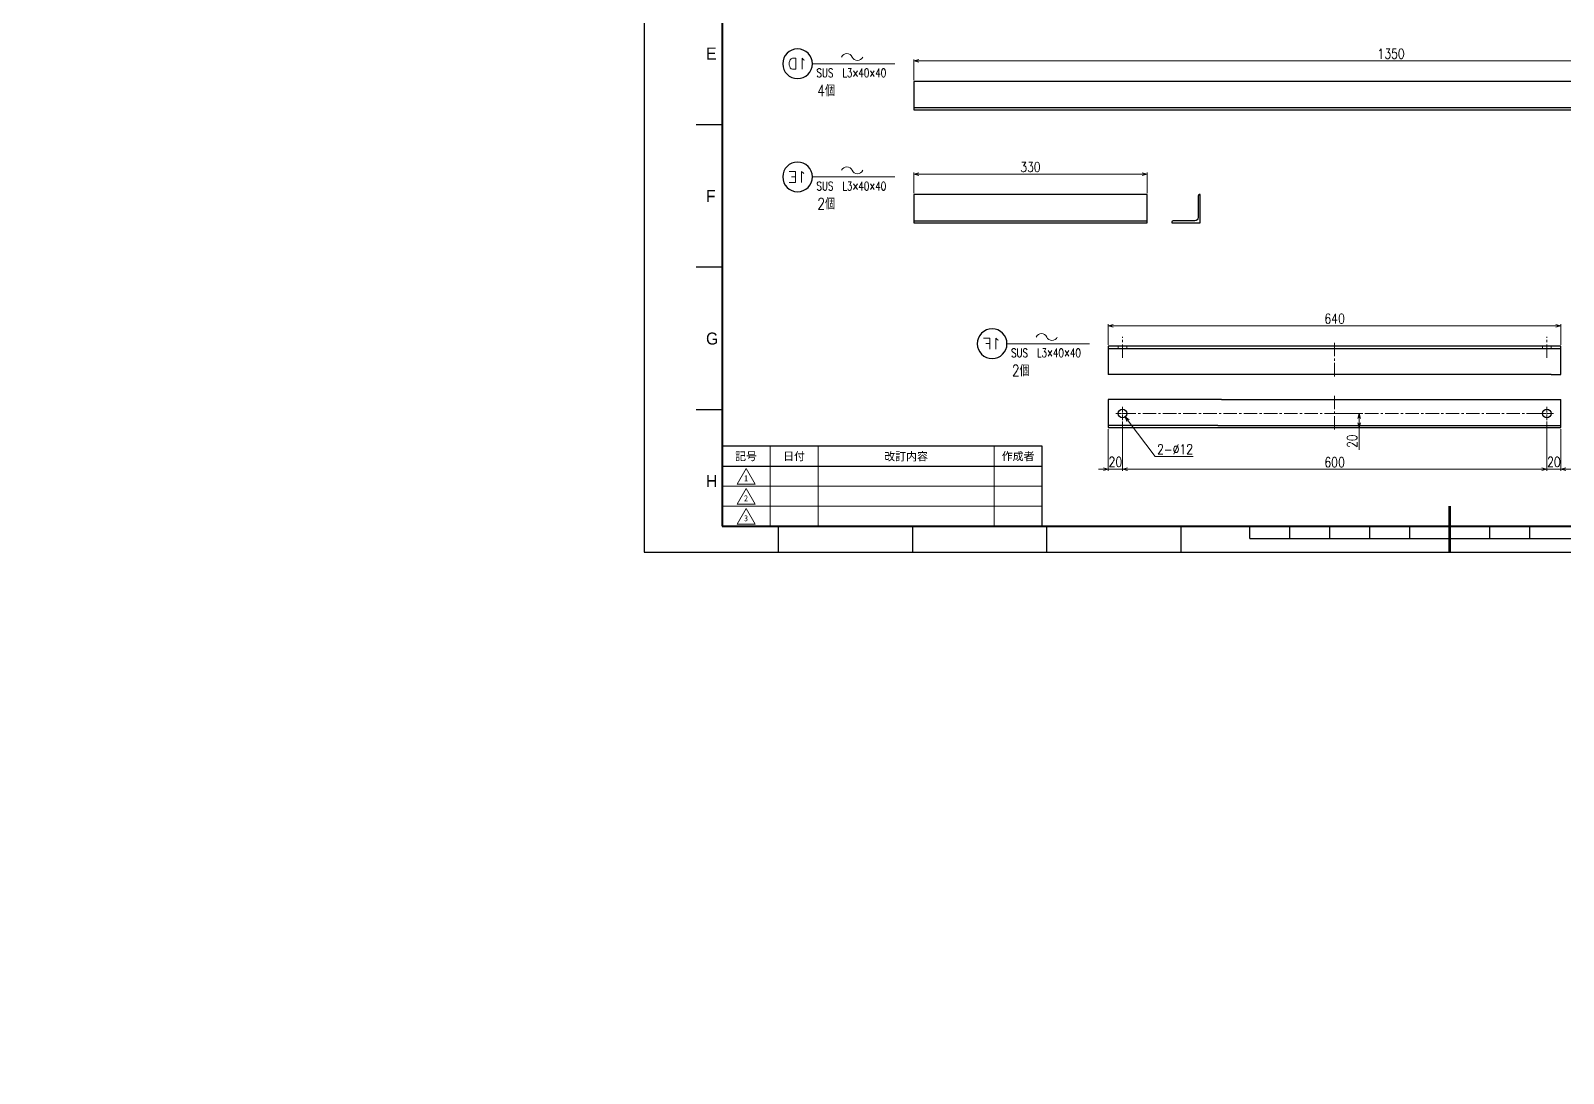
# Model space of a CAD drawing. Header units: millimetres. Extents: x 0 to 10987, y 0 to 7892.
# Drawn here: x 3256 to 5423, y 0 to 1473 of the extents above; entities that cross this region are included whole.
import ezdxf
from ezdxf import colors
from ezdxf.entities.mleader import LeaderData, LeaderLine
from ezdxf.enums import TextEntityAlignment as Align
from ezdxf.math import Vec2, Vec3

# ---------------------------------------------------------------- set-up
doc = ezdxf.new("R2010")
doc.units = ezdxf.units.MM
doc.linetypes.add('CENTER2', pattern=[28.575, 19.05, -3.175, 3.175, -3.175])
doc.linetypes.add('HIDDEN2', pattern=[4.7625, 3.175, -1.5875])
for name, color, linetype, lineweight in [('01_外形線', 7, 'Continuous', 25), ('03_かくれ線', 6, 'HIDDEN2', 13), ('04_中心線', 1, 'CENTER2', 9), ('06_文字', 7, 'Continuous', 13), ('07_寸法線', 3, 'Continuous', 9), ('99_図枠', 7, 'Continuous', 40)]:
    doc.layers.add(name, color=color, linetype=linetype, lineweight=lineweight)
doc.styles.add('KSS_TXT', font='txt.shx', dxfattribs={"bigfont": 'extfont2.shx'})
doc.styles.add('MS_G', font='MS Gothic.ttf')
doc.styles.get("Standard").update_dxf_attribs({"font": 'arial.ttf'})
doc.styles.add('寸法用', font='simplex.shx', dxfattribs={"width": 0.8, "bigfont": '@extfont2.shx'})
doc.styles.add('表題用', font='MS PGothic.ttf')
doc.dimstyles.new('機械製図用', dxfattribs={"dimtxt": 3.5, "dimasz": 3.5, "dimexe": 2, "dimexo": 0, "dimgap": 1.2, "dimtad": 1, "dimdsep": 46, "dimtxsty": '寸法用', "dimblk": 'OPEN30', "dimcen": 0, "dimclrd": 256, "dimclre": 256, "dimclrt": 7, "dimazin": 2, "dimtm": 1e-09, "dimtfac": 0.75, "dimtmove": 0, "dimatfit": 3, "dimldrblk": 'OPEN30', "dimfxl": 1, "dimlwd": -1, "dimlwe": -1, "dimarcsym": 0})
doc.dimstyles.new('機械製図用$3', dxfattribs={"dimtxt": 3.5, "dimasz": 3.5, "dimexe": 2, "dimexo": 0, "dimgap": 1.2, "dimtad": 1, "dimtih": 1, "dimtoh": 1, "dimdsep": 46, "dimtxsty": '寸法用', "dimblk": 'OPEN30', "dimcen": 0, "dimsd1": 1, "dimclrd": 256, "dimclre": 256, "dimclrt": 7, "dimazin": 2, "dimtm": 1e-09, "dimtfac": 0.75, "dimtofl": 0, "dimtmove": 0, "dimatfit": 3, "dimldrblk": 'OPEN30', "dimfxl": 1, "dimlwd": -1, "dimlwe": -1, "dimarcsym": 0})

# ---------------------------------------------------------------- blocks, each defined once
blk = doc.blocks.new('_TagCircle')
at = {"color": 0, "linetype": 'ByBlock', "lineweight": -2, "transparency": 16777216}
blk.add_circle((0, 0), 4, dxfattribs=at)
at = {"color": 0, "transparency": 16777216, "style": '寸法用'}
blk.add_attdef('タグ番号', text='', height=3, dxfattribs=at).set_placement((0, -1.5), align=Align.CENTER)
blk = doc.blocks.new('_None')
blk = doc.blocks.new('_Open30')
at = {"color": 0, "linetype": 'ByBlock', "lineweight": -2}
for p, q in [((-1, 0.27), (0, 0)), ((0, 0), (-1, -0.27)), ((0, 0), (-1, 0))]:
    blk.add_line(p, q, dxfattribs=at)
blk = doc.blocks.new('*D305')
at = {"layer": '07_寸法線', "transparency": 16777216}
for p, q in [((4504.5, 1403.7), (4504.5, 1432.8)), ((4511.5, 1430.8), (5847.5, 1430.8)), ((5854.5, 1403.7), (5854.5, 1432.8))]:
    blk.add_line(p, q, dxfattribs=at)
at = {"layer": 'Defpoints', "color": 0, "transparency": 16777216}
for p in [(5854.5, 1430.8), (4504.5, 1401.7), (5854.5, 1401.7)]:
    blk.add_point(p, dxfattribs=at)
at = {"layer": '07_寸法線', "transparency": 16777216, "xscale": 7, "yscale": 7, "zscale": 7, "rotation": 180}
blk.add_blockref('_Open30', (4504.5, 1430.8), dxfattribs=at)
at = {"layer": '07_寸法線', "transparency": 16777216, "xscale": 7, "yscale": 7, "zscale": 7}
blk.add_blockref('_Open30', (5854.5, 1430.8), dxfattribs=at)
at = {"layer": '07_寸法線', "color": 7, "transparency": 16777216, "insert": (5179.5, 1440.8), "char_height": 14, "attachment_point": 5, "style": '寸法用'}
blk.add_mtext('1350', dxfattribs=at)
blk = doc.blocks.new('*D306')
at = {"layer": '07_寸法線', "transparency": 16777216}
for p, q in [((4504.5, 1243.7), (4504.5, 1272.8)), ((4511.5, 1270.8), (4827.5, 1270.8)), ((4834.5, 1243.7), (4834.5, 1272.8))]:
    blk.add_line(p, q, dxfattribs=at)
at = {"layer": 'Defpoints', "color": 0, "transparency": 16777216}
for p in [(4834.5, 1270.8), (4504.5, 1241.7), (4834.5, 1241.7)]:
    blk.add_point(p, dxfattribs=at)
at = {"layer": '07_寸法線', "transparency": 16777216, "xscale": 7, "yscale": 7, "zscale": 7, "rotation": 180}
blk.add_blockref('_Open30', (4504.5, 1270.8), dxfattribs=at)
at = {"layer": '07_寸法線', "transparency": 16777216, "xscale": 7, "yscale": 7, "zscale": 7}
blk.add_blockref('_Open30', (4834.5, 1270.8), dxfattribs=at)
at = {"layer": '07_寸法線', "color": 7, "transparency": 16777216, "insert": (4669.5, 1280.8), "char_height": 14, "attachment_point": 5, "style": '寸法用'}
blk.add_mtext('330', dxfattribs=at)
blk = doc.blocks.new('*U307')
at = {"layer": '04_中心線', "color": 0, "linetype": 'CENTER2', "transparency": 16777216}
for p, q in [((-9.5, 0), (-1.2, 0)), ((0, 1.2), (0, 9.5)), ((1.2, 0), (9.5, 0)), ((0, -9.5), (0, -1.2))]:
    blk.add_line(p, q, dxfattribs=at)
at = {"layer": '04_中心線', "color": 0, "linetype": 'Continuous', "transparency": 16777216}
for p, q in [((-0.6, 0), (0.6, 0)), ((0, -0.6), (0, 0.6))]:
    blk.add_line(p, q, dxfattribs=at)
blk = doc.blocks.new('*U308')
at = {"layer": '04_中心線', "color": 0, "linetype": 'CENTER2', "transparency": 16777216}
for p, q in [((-9.5, 0), (-1.2, 0)), ((0, 1.2), (0, 9.5)), ((1.2, 0), (9.5, 0)), ((0, -9.5), (0, -1.2))]:
    blk.add_line(p, q, dxfattribs=at)
at = {"layer": '04_中心線', "color": 0, "linetype": 'Continuous', "transparency": 16777216}
for p, q in [((-0.6, 0), (0.6, 0)), ((0, -0.6), (0, 0.6))]:
    blk.add_line(p, q, dxfattribs=at)
blk = doc.blocks.new('*D314')
at = {"layer": '07_寸法線', "transparency": 16777216}
for p, q in [((4779.6, 1029.4), (4779.6, 1058.5)), ((4786.6, 1056.5), (5412.6, 1056.5)), ((5419.6, 1029.4), (5419.6, 1058.5))]:
    blk.add_line(p, q, dxfattribs=at)
at = {"layer": 'Defpoints', "color": 0, "transparency": 16777216}
for p in [(5419.6, 1056.5), (4779.6, 1027.4), (5419.6, 1027.4)]:
    blk.add_point(p, dxfattribs=at)
at = {"layer": '07_寸法線', "transparency": 16777216, "xscale": 7, "yscale": 7, "zscale": 7, "rotation": 180}
blk.add_blockref('_Open30', (4779.6, 1056.5), dxfattribs=at)
at = {"layer": '07_寸法線', "transparency": 16777216, "xscale": 7, "yscale": 7, "zscale": 7}
blk.add_blockref('_Open30', (5419.6, 1056.5), dxfattribs=at)
at = {"layer": '07_寸法線', "color": 7, "transparency": 16777216, "insert": (5099.6, 1066.5), "char_height": 14, "attachment_point": 5, "style": '寸法用'}
blk.add_mtext('640', dxfattribs=at)
blk = doc.blocks.new('*D309')
at = {"layer": '07_寸法線', "transparency": 16777216}
for p, q in [((4845.7, 871.8), (4807.5, 922.1)), ((4899.4, 871.8), (4845.7, 871.8))]:
    blk.add_line(p, q, dxfattribs=at)
at = {"layer": 'Defpoints', "color": 0, "transparency": 16777216}
for p in [(4796, 937.2), (4803.3, 927.7)]:
    blk.add_point(p, dxfattribs=at)
at = {"layer": '07_寸法線', "transparency": 16777216, "xscale": 7, "yscale": 7, "zscale": 7, "rotation": 127.2367136538094}
blk.add_blockref('_Open30', (4803.3, 927.7), dxfattribs=at)
at = {"layer": '07_寸法線', "color": 7, "transparency": 16777216, "insert": (4874, 881.8), "char_height": 14, "attachment_point": 5, "style": '寸法用'}
blk.add_mtext('2-∅12', dxfattribs=at)
blk = doc.blocks.new('*D310')
at = {"layer": '07_寸法線', "transparency": 16777216}
for p, q in [((4799.6, 920.9), (4799.6, 851.6)), ((5399.6, 920.9), (5399.6, 851.6)), ((4806.6, 853.6), (5392.6, 853.6))]:
    blk.add_line(p, q, dxfattribs=at)
at = {"layer": 'Defpoints', "color": 0, "transparency": 16777216}
for p in [(4799.6, 922.9), (5399.6, 922.9), (5399.6, 853.6)]:
    blk.add_point(p, dxfattribs=at)
at = {"layer": '07_寸法線', "transparency": 16777216, "xscale": 7, "yscale": 7, "zscale": 7, "rotation": 180}
blk.add_blockref('_Open30', (4799.6, 853.6), dxfattribs=at)
at = {"layer": '07_寸法線', "transparency": 16777216, "xscale": 7, "yscale": 7, "zscale": 7}
blk.add_blockref('_Open30', (5399.6, 853.6), dxfattribs=at)
at = {"layer": '07_寸法線', "color": 7, "transparency": 16777216, "insert": (5099.6, 863.6), "char_height": 14, "attachment_point": 5, "style": '寸法用'}
blk.add_mtext('600', dxfattribs=at)
blk = doc.blocks.new('*D311')
at = {"layer": '07_寸法線', "transparency": 16777216}
for p, q in [((4779.6, 910.4), (4779.6, 851.6)), ((4799.6, 920.9), (4799.6, 851.6)), ((4772.6, 853.6), (4765.6, 853.6)), ((4779.6, 853.6), (4799.6, 853.6)), ((4806.6, 853.6), (4813.6, 853.6))]:
    blk.add_line(p, q, dxfattribs=at)
at = {"layer": 'Defpoints', "color": 0, "transparency": 16777216}
for p in [(4779.6, 912.4), (4799.6, 922.9), (4799.6, 853.6)]:
    blk.add_point(p, dxfattribs=at)
at = {"layer": '07_寸法線', "transparency": 16777216, "xscale": 7, "yscale": 7, "zscale": 7}
blk.add_blockref('_Open30', (4779.6, 853.6), dxfattribs=at)
at = {"layer": '07_寸法線', "transparency": 16777216, "xscale": 7, "yscale": 7, "zscale": 7, "rotation": 180}
blk.add_blockref('_Open30', (4799.6, 853.6), dxfattribs=at)
at = {"layer": '07_寸法線', "color": 7, "transparency": 16777216, "insert": (4789.6, 864), "char_height": 14, "attachment_point": 5, "style": '寸法用'}
blk.add_mtext('20', dxfattribs=at)
blk = doc.blocks.new('*D312')
at = {"layer": '07_寸法線', "transparency": 16777216}
for p, q in [((5101.6, 932.4), (5136.4, 932.4)), ((5101.6, 912.4), (5136.4, 912.4)), ((5134.4, 925.4), (5134.4, 919.4)), ((5134.4, 912.4), (5134.4, 881.3))]:
    blk.add_line(p, q, dxfattribs=at)
at = {"layer": 'Defpoints', "color": 0, "transparency": 16777216}
for p in [(5099.6, 932.4), (5099.6, 912.4), (5134.4, 912.4)]:
    blk.add_point(p, dxfattribs=at)
at = {"layer": '07_寸法線', "transparency": 16777216, "xscale": 7, "yscale": 7, "zscale": 7}
for p, rotation in [((5134.4, 932.4), 90), ((5134.4, 912.4), 270)]:
    blk.add_blockref('_Open30', p, dxfattribs=dict(at, rotation=rotation))
at = {"layer": '07_寸法線', "color": 7, "transparency": 16777216, "insert": (5124.4, 893.4), "char_height": 14, "attachment_point": 5, "rotation": 90, "style": '寸法用'}
blk.add_mtext('20', dxfattribs=at)
blk = doc.blocks.new('*D313')
at = {"layer": '07_寸法線', "transparency": 16777216}
for p, q in [((5399.6, 920.9), (5399.6, 851.6)), ((5419.6, 910.4), (5419.6, 851.6)), ((5392.6, 853.6), (5385.6, 853.6)), ((5419.6, 853.6), (5399.6, 853.6)), ((5426.6, 853.6), (5433.6, 853.6))]:
    blk.add_line(p, q, dxfattribs=at)
at = {"layer": 'Defpoints', "color": 0, "transparency": 16777216}
for p in [(5399.6, 922.9), (5419.6, 912.4), (5399.6, 853.6)]:
    blk.add_point(p, dxfattribs=at)
at = {"layer": '07_寸法線', "transparency": 16777216, "xscale": 7, "yscale": 7, "zscale": 7}
blk.add_blockref('_Open30', (5399.6, 853.6), dxfattribs=at)
at = {"layer": '07_寸法線', "transparency": 16777216, "xscale": 7, "yscale": 7, "zscale": 7, "rotation": 180}
blk.add_blockref('_Open30', (5419.6, 853.6), dxfattribs=at)
at = {"layer": '07_寸法線', "color": 7, "transparency": 16777216, "insert": (5409.7, 864), "char_height": 14, "attachment_point": 5, "style": '寸法用'}
blk.add_mtext('20', dxfattribs=at)
blk = doc.blocks.new('p1ba05')
for centre, start, end in [((-2.95, 0.29), 24.2276, 155.5758), ((0, 1.62), 204.2276, 335.5758)]:
    blk.add_arc(centre, 1.62, start, end)

msp = doc.modelspace()

# ---------------------------------------------------------------- linework, layer by layer
at = {"layer": '01_外形線', "ltscale": 3}
for p, q in [((4504.509, 1364.718), (5854.509, 1364.718)), ((4805.648, 987.433), (4793.648, 987.433)), ((5405.648, 987.433), (5393.648, 987.433)), ((4939.648, 952.433), (5259.648, 952.433)), ((4934.648, 915.433), (5264.648, 915.433)), ((4934.648, 912.433), (5264.648, 912.433))]:
    msp.add_line(p, q, dxfattribs=at)
at = {"layer": '01_外形線'}
for p, q in [((4504.509, 1204.718), (4834.509, 1204.718)), ((5419.648, 1027.433), (4779.648, 1027.433)), ((4779.648, 1027.433), (4779.648, 987.433)), ((4779.648, 1024.433), (5419.648, 1024.433)), ((5419.648, 987.433), (5419.648, 1027.433)), ((4793.648, 987.433), (4779.648, 987.433)), ((5393.648, 987.433), (4805.648, 987.433)), ((5405.648, 987.433), (5419.648, 987.433)), ((4939.648, 952.433), (4779.648, 952.433)), ((4779.648, 952.433), (4779.648, 912.433)), ((5259.648, 952.433), (5419.648, 952.433)), ((5419.648, 912.433), (5419.648, 952.433)), ((4934.648, 915.433), (4779.648, 915.433)), ((4779.648, 912.433), (4934.648, 912.433)), ((5264.648, 915.433), (5419.648, 915.433)), ((5264.648, 912.433), (5419.648, 912.433))]:
    msp.add_line(p, q, dxfattribs=at)
msp.add_lwpolyline([(5664.509, 1401.718), (4504.509, 1401.718), (4504.509, 1361.718), (5664.509, 1361.718)], dxfattribs=at)
msp.add_lwpolyline([(4834.509, 1241.718), (4504.509, 1241.718), (4504.509, 1201.718), (4834.509, 1201.718)], close=True, dxfattribs=at)
msp.add_lwpolyline([(4909.509, 1241.718), (4908.509, 1241.718, 0.41421356), (4906.509, 1239.718), (4906.509, 1209.218, -0.41421356), (4902.009, 1204.718), (4871.509, 1204.718, 0.41421356), (4869.509, 1202.718), (4869.509, 1201.718), (4909.509, 1201.718)], format="xyb", close=True, dxfattribs=at)
at = {"layer": '01_外形線', "ltscale": 3}
for centre in [(4799.648, 932.433), (5399.648, 932.433)]:
    msp.add_circle(centre, 6, dxfattribs=at)
at = {"layer": '03_かくれ線', "ltscale": 3}
for p, q in [((4793.648, 1024.433), (4793.648, 1027.433)), ((4805.648, 1024.433), (4805.648, 1027.433)), ((5393.648, 1024.433), (5393.648, 1027.433)), ((5405.648, 1024.433), (5405.648, 1027.433))]:
    msp.add_line(p, q, dxfattribs=at)
at = {"layer": '04_中心線'}
for p, q in [((4799.648, 1010.933), (4799.648, 1040.933)), ((5399.648, 1010.933), (5399.648, 1040.933)), ((5099.648, 1032.433), (5099.648, 982.433)), ((5099.648, 957.433), (5099.648, 907.433)), ((4799.648, 932.433), (5399.648, 932.433))]:
    msp.add_line(p, q, dxfattribs=at)
at = {"layer": '07_寸法線'}
for p, q in [((4361.231, 1426.718), (4477.967, 1426.718)), ((4361.231, 1266.718), (4477.967, 1266.718)), ((4636.37, 1031.085), (4753.107, 1031.085))]:
    msp.add_line(p, q, dxfattribs=at)
at = {"layer": '99_図枠', "lineweight": 25}
for p, q in [((4233.467, 1340.444), (4196.695, 1340.444)), ((4233.467, 1139.034), (4196.695, 1139.034)), ((4233.467, 937.623), (4196.695, 937.623)), ((4233.467, 857.841), (4686.038, 857.841)), ((4313.148, 736.377), (4313.148, 772.984)), ((4503.03, 736.377), (4503.03, 772.984)), ((4692.912, 736.377), (4692.912, 772.984)), ((4882.794, 736.377), (4882.794, 772.984)), ((4979.7, 756.013), (4979.7, 772.984)), ((5036.272, 756.013), (5036.272, 772.984)), ((5092.843, 756.013), (5092.843, 772.984)), ((5149.415, 756.013), (5149.415, 772.984)), ((5205.986, 756.013), (5205.986, 772.984)), ((5319.129, 756.013), (5319.129, 772.984)), ((5375.7, 756.013), (5375.7, 772.984)), ((4979.7, 756.013), (5545.415, 756.013))]:
    msp.add_line(p, q, dxfattribs=at)
at = {"layer": '99_図枠', "lineweight": 13}
for p, q in [((4301.352, 772.984), (4301.352, 886.127)), ((4369.238, 772.984), (4369.238, 886.127)), ((4618.152, 772.984), (4618.152, 886.127)), ((4233.467, 829.556), (4686.038, 829.556)), ((4233.467, 801.27), (4686.038, 801.27))]:
    msp.add_line(p, q, dxfattribs=at)
at = {"layer": '99_図枠', "lineweight": 53}
msp.add_line((5262.558, 736.377), (5262.558, 801.27), dxfattribs=at)
at = {"layer": '99_図枠'}
msp.add_lwpolyline([(4233.467, 772.984), (6365.078, 772.984), (6365.078, 2310.726), (4233.467, 2310.726)], close=True, dxfattribs=at)
at = {"layer": '99_図枠', "lineweight": 25}
msp.add_lwpolyline([(4233.467, 772.984), (4686.038, 772.984), (4686.038, 886.127), (4233.467, 886.127)], close=True, dxfattribs=at)
at = {"layer": '99_図枠', "lineweight": 13}
for points in [[(4254.681, 832.56), (4267.41, 854.606), (4280.138, 832.56), (4254.681, 832.56)], [(4254.681, 804.274), (4267.41, 826.321), (4280.138, 804.274), (4254.681, 804.274)], [(4254.681, 775.989), (4267.41, 798.035), (4280.138, 775.989), (4254.681, 775.989)]]:
    msp.add_lwpolyline(points, dxfattribs=at)
at = {"layer": 'Defpoints'}
msp.add_lwpolyline([(4123.266, 736.377), (6401.85, 736.377), (6401.85, 2347.497), (4123.266, 2347.497)], close=True, dxfattribs=at)

# ---------------------------------------------------------------- block references
at = {"layer": '04_中心線', "linetype": 'CENTER2', "rotation": 90.00000000000001}
for name, p in [('*U307', (4799.648, 932.433)), ('*U308', (5399.648, 932.433))]:
    msp.add_blockref(name, p, dxfattribs=at)
at = {"layer": '07_寸法線', "xscale": 5.039694545454542, "yscale": 5.039694545454542, "zscale": 5.039694545454542}
for p in [(4424.886, 1431.313), (4424.886, 1271.313), (4700.026, 1035.68)]:
    msp.add_blockref('p1ba05', p, dxfattribs=at)

# ---------------------------------------------------------------- texts
at = {"layer": '06_文字', "color": 3, "style": 'KSS_TXT', "width": 0.75}
for p in [(4367.034, 1407.741), (4367.034, 1247.741), (4642.173, 1012.108)]:
    msp.add_text('SUS\u3000L3×40×40', height=12, dxfattribs=at).set_placement(p)
at = {"layer": '06_文字', "style": 'KSS_TXT', "width": 0.8}
for s, p in [('4個', (4368.091, 1380.761)), ('2個', (4368.091, 1220.761)), ('2個', (4643.231, 985.129))]:
    msp.add_text(s, height=16, dxfattribs=at).set_placement(p)
at = {"layer": '99_図枠', "lineweight": 13, "style": '表題用'}
for s, p in [('E', (4210.838, 1441.15)), ('F', (4210.838, 1239.739)), ('G', (4210.838, 1038.329)), ('H', (4210.838, 836.918))]:
    msp.add_text(s, height=16.971, dxfattribs=at).set_placement(p, align=Align.MIDDLE_LEFT)
at = {"layer": '99_図枠', "style": '表題用'}
for s, p in [('記号', (4267.41, 871.984)), ('日付', (4335.295, 871.984)), ('作成者', (4652.095, 871.984))]:
    msp.add_text(s, height=11.3143, dxfattribs=at).set_placement(p, align=Align.MIDDLE_CENTER)
msp.add_text('改訂内容', height=11.3143, dxfattribs=at).set_placement((4493.695, 871.984), align=Align.MIDDLE)
at = {"layer": '99_図枠', "lineweight": 13, "style": 'MS_G'}
for s, p in [('1', (4267.41, 840.87)), ('2', (4267.41, 812.584)), ('3', (4267.41, 784.299))]:
    msp.add_text(s, height=8.486, dxfattribs=at).set_placement(p, align=Align.MIDDLE)

# ---------------------------------------------------------------- dimensions: what is measured, and where the dimension line sits
at = {"layer": '07_寸法線'}
for base, p1, p2, picture, middle in [((5854.509, 1430.754), (4504.509, 1401.718), (5854.509, 1401.718), '*D305', (5179.509, 1440.754)), ((4834.509, 1270.754), (4504.509, 1241.718), (4834.509, 1241.718), '*D306', (4669.509, 1280.754)), ((5419.648, 1056.469), (4779.648, 1027.433), (5419.648, 1027.433), '*D314', (5099.648, 1066.469)), ((5399.648, 853.602), (4799.648, 922.933), (5399.648, 922.933), '*D310', (5099.648, 863.602))]:
    dim = msp.add_linear_dim(base=base, p1=p1, p2=p2, dimstyle='機械製図用', override={"dimtxt": 14, "dimasz": 7, "dimexo": 2, "dimgap": 3}, dxfattribs=at)
    dim.commit()
    dim.dimension.update_dxf_attribs({"geometry": picture, "text_midpoint": middle})
dim = msp.add_diameter_dim_2p(p1=(4796.018, 937.209), p2=(4803.279, 927.656), text='2-<>', dimstyle='機械製図用$3', override={"dimtxt": 14, "dimasz": 7, "dimgap": 3}, dxfattribs=at)
dim.commit()
dim.dimension.update_dxf_attribs({"geometry": '*D309', "text_midpoint": (4874.04, 871.834), "dimtype": 163})
dim = msp.add_linear_dim(base=(5134.424, 912.433), p1=(5099.648, 932.433), p2=(5099.648, 912.433), angle=90, dimstyle='機械製図用', override={"dimtxt": 14, "dimasz": 7, "dimexo": 2, "dimgap": 3}, dxfattribs=at)
dim.commit()
dim.dimension.update_dxf_attribs({"geometry": '*D312', "text_midpoint": (5124.424, 893.366)})
dim = msp.add_linear_dim(base=(4799.648, 853.602), p1=(4779.648, 912.433), p2=(4799.648, 922.933), dimstyle='機械製図用', override={"dimtxt": 14, "dimasz": 7, "dimexo": 2, "dimgap": 3, "dimtmove": 2}, dxfattribs=at)
dim.commit()
dim.dimension.update_dxf_attribs({"geometry": '*D311', "text_midpoint": (4789.569, 863.987), "dimtype": 160})
dim = msp.add_linear_dim(base=(5399.648, 853.602), p1=(5419.648, 912.433), p2=(5399.648, 922.933), angle=180, dimstyle='機械製図用', override={"dimtxt": 14, "dimasz": 7, "dimexo": 2, "dimgap": 3, "dimtmove": 2}, dxfattribs=at)
dim.commit()
dim.dimension.update_dxf_attribs({"geometry": '*D313', "text_midpoint": (5409.727, 863.987), "dimtype": 160})

# ---------------------------------------------------------------- leaders
ml = msp.add_multileader_block('Standard', dxfattribs=at)
ml.set_content('_TagCircle', color=256, scale=-10.5)
ml.set_attribute('タグ番号', '1A', width=0)
ml.set_leader_properties()
ml.set_arrow_properties(name='NONE')
ml.build(insert=Vec2(0, 0))
ml.multileader.update_dxf_attribs({"dogleg_length": 1, "arrow_head_size": 36.75, "scale": 6})
ctx = ml.context
ctx.base_point, ctx.scale, ctx.char_height, ctx.arrow_head_size, ctx.landing_gap_size, ctx.plane_origin = Vec3(8943.466, 2201.866), 6, 42, 36.75, 21, Vec3(8203.481, 2141.535)
ctx.text_align_type = 2
notes = []
notes.append((ctx, [(0, (0, 0, 0), (0, 0), (1, 0), 1, [])]))
ctx.block.insert, ctx.block.scale = Vec3(8964.466, 2201.866), Vec3(-10.5, 10.5, 10.5)
ml = msp.add_multileader_block('Standard', dxfattribs=at)
ml.set_content('_TagCircle', color=256, scale=-5.25)
ml.set_attribute('タグ番号', '1G', width=0)
ml.set_leader_properties()
ml.set_arrow_properties(name='NONE')
ml.build(insert=Vec2(0, 0))
ml.multileader.update_dxf_attribs({"dogleg_length": 1, "arrow_head_size": 18.375, "scale": 3})
ctx = ml.context
ctx.base_point, ctx.scale, ctx.char_height, ctx.arrow_head_size, ctx.landing_gap_size, ctx.plane_origin = Vec3(5595.151, 2171.076), 3, 21, 18.375, 10.5, Vec3(4338.296, 1581.601)
ctx.text_align_type = 2
notes.append((ctx, [(0, (0, 0, 0), (0, 0), (1, 0), 1, [])]))
ctx.block.insert, ctx.block.scale = Vec3(5616.151, 2171.076), Vec3(-5.25, 5.25, 5.25)
ml = msp.add_multileader_block('Standard', dxfattribs=at)
ml.set_content('_TagCircle', color=256, scale=-5.25)
ml.set_attribute('タグ番号', '1A', width=0)
ml.set_leader_properties()
ml.set_arrow_properties(name='NONE')
ml.build(insert=Vec2(0, 0))
ml.multileader.update_dxf_attribs({"dogleg_length": 1, "arrow_head_size": 18.375, "scale": 3})
ctx = ml.context
ctx.base_point, ctx.scale, ctx.char_height, ctx.arrow_head_size, ctx.landing_gap_size, ctx.plane_origin = Vec3(4319.231, 2168.2), 3, 21, 18.375, 10.5, Vec3(3062.376, 1578.725)
ctx.text_align_type = 2
notes.append((ctx, [(0, (0, 0, 0), (0, 0), (1, 0), 1, [])]))
ctx.block.insert, ctx.block.scale = Vec3(4340.231, 2168.2), Vec3(-5.25, 5.25, 5.25)
ml = msp.add_multileader_block('Standard', dxfattribs=at)
ml.set_content('_TagCircle', color=256, scale=-5.25)
ml.set_attribute('タグ番号', '1B', width=0)
ml.set_leader_properties()
ml.set_arrow_properties(name='NONE')
ml.build(insert=Vec2(0, 0))
ml.multileader.update_dxf_attribs({"dogleg_length": 1, "arrow_head_size": 18.375, "scale": 3})
ctx = ml.context
ctx.base_point, ctx.scale, ctx.char_height, ctx.arrow_head_size, ctx.landing_gap_size, ctx.plane_origin = Vec3(4319.231, 1952.461), 3, 21, 18.375, 10.5, Vec3(3062.376, 1362.987)
ctx.text_align_type = 2
notes.append((ctx, [(0, (0, 0, 0), (0, 0), (1, 0), 1, [])]))
ctx.block.insert, ctx.block.scale = Vec3(4340.231, 1952.461), Vec3(-5.25, 5.25, 5.25)
ml = msp.add_multileader_block('Standard', dxfattribs=at)
ml.set_content('_TagCircle', color=256, scale=-5.25)
ml.set_attribute('タグ番号', '1H', width=0)
ml.set_leader_properties()
ml.set_arrow_properties(name='NONE')
ml.build(insert=Vec2(0, 0))
ml.multileader.update_dxf_attribs({"dogleg_length": 1, "arrow_head_size": 18.375, "scale": 3})
ctx = ml.context
ctx.base_point, ctx.scale, ctx.char_height, ctx.arrow_head_size, ctx.landing_gap_size, ctx.plane_origin = Vec3(5595.151, 1868.711), 3, 21, 18.375, 10.5, Vec3(4338.296, 1279.236)
ctx.text_align_type = 2
notes.append((ctx, [(0, (0, 0, 0), (0, 0), (1, 0), 1, [])]))
ctx.block.insert, ctx.block.scale = Vec3(5616.151, 1868.711), Vec3(-5.25, 5.25, 5.25)
ml = msp.add_multileader_block('Standard', dxfattribs=at)
ml.set_content('_TagCircle', color=256, scale=-5.25)
ml.set_attribute('タグ番号', '1C', width=0)
ml.set_leader_properties()
ml.set_arrow_properties(name='NONE')
ml.build(insert=Vec2(0, 0))
ml.multileader.update_dxf_attribs({"dogleg_length": 1, "arrow_head_size": 18.375, "scale": 3})
ctx = ml.context
ctx.base_point, ctx.scale, ctx.char_height, ctx.arrow_head_size, ctx.landing_gap_size, ctx.plane_origin = Vec3(4319.231, 1707.872), 3, 21, 18.375, 10.5, Vec3(3062.376, 1118.397)
ctx.text_align_type = 2
notes.append((ctx, [(0, (0, 0, 0), (0, 0), (1, 0), 1, [])]))
ctx.block.insert, ctx.block.scale = Vec3(4340.231, 1707.872), Vec3(-5.25, 5.25, 5.25)
ml = msp.add_multileader_block('Standard', dxfattribs=at)
ml.set_content('_TagCircle', color=256, scale=-5.25)
ml.set_attribute('タグ番号', '1D', width=0)
ml.set_leader_properties()
ml.set_arrow_properties(name='NONE')
ml.build(insert=Vec2(0, 0))
ml.multileader.update_dxf_attribs({"dogleg_length": 1, "arrow_head_size": 18.375, "scale": 3})
ctx = ml.context
ctx.base_point, ctx.scale, ctx.char_height, ctx.arrow_head_size, ctx.landing_gap_size, ctx.plane_origin = Vec3(4319.231, 1426.718), 3, 21, 18.375, 10.5, Vec3(3062.376, 837.243)
ctx.text_align_type = 2
notes.append((ctx, [(0, (0, 0, 0), (0, 0), (1, 0), 1, [])]))
ctx.block.insert, ctx.block.scale = Vec3(4340.231, 1426.718), Vec3(-5.25, 5.25, 5.25)
ml = msp.add_multileader_block('Standard', dxfattribs=at)
ml.set_content('_TagCircle', color=256, scale=-5.25)
ml.set_attribute('タグ番号', '1E', width=0)
ml.set_leader_properties()
ml.set_arrow_properties(name='NONE')
ml.build(insert=Vec2(0, 0))
ml.multileader.update_dxf_attribs({"dogleg_length": 1, "arrow_head_size": 18.375, "scale": 3})
ctx = ml.context
ctx.base_point, ctx.scale, ctx.char_height, ctx.arrow_head_size, ctx.landing_gap_size, ctx.plane_origin = Vec3(4319.231, 1266.718), 3, 21, 18.375, 10.5, Vec3(3062.376, 677.243)
ctx.text_align_type = 2
notes.append((ctx, [(0, (0, 0, 0), (0, 0), (1, 0), 1, [])]))
ctx.block.insert, ctx.block.scale = Vec3(4340.231, 1266.718), Vec3(-5.25, 5.25, 5.25)
ml = msp.add_multileader_block('Standard', dxfattribs=at)
ml.set_content('_TagCircle', color=256, scale=-5.25)
ml.set_attribute('タグ番号', '1F', width=0)
ml.set_leader_properties()
ml.set_arrow_properties(name='NONE')
ml.build(insert=Vec2(0, 0))
ml.multileader.update_dxf_attribs({"dogleg_length": 1, "arrow_head_size": 18.375, "scale": 3})
ctx = ml.context
ctx.base_point, ctx.scale, ctx.char_height, ctx.arrow_head_size, ctx.landing_gap_size, ctx.plane_origin = Vec3(4594.37, 1031.085), 3, 21, 18.375, 10.5, Vec3(3337.516, 441.61)
ctx.text_align_type = 2
notes.append((ctx, [(0, (0, 0, 0), (0, 0), (1, 0), 1, [])]))
ctx.block.insert, ctx.block.scale = Vec3(4615.37, 1031.085), Vec3(-5.25, 5.25, 5.25)
for ctx, leaders in notes:
    for number, flags, end, landing, length, lines in leaders:
        leader = LeaderData()
        leader.index, (leader.has_last_leader_line, leader.has_dogleg_vector, leader.attachment_direction) = number, flags
        leader.last_leader_point, leader.dogleg_vector, leader.dogleg_length = Vec3(end), Vec3(landing), length
        for number, points, colour, breaks in lines:
            line = LeaderLine()
            line.index, line.vertices, line.color, line.breaks = number, Vec3.list(points), colors.encode_raw_color(colour), breaks
            leader.lines.append(line)
        ctx.leaders.append(leader)

doc.saveas('drawing.dxf')
